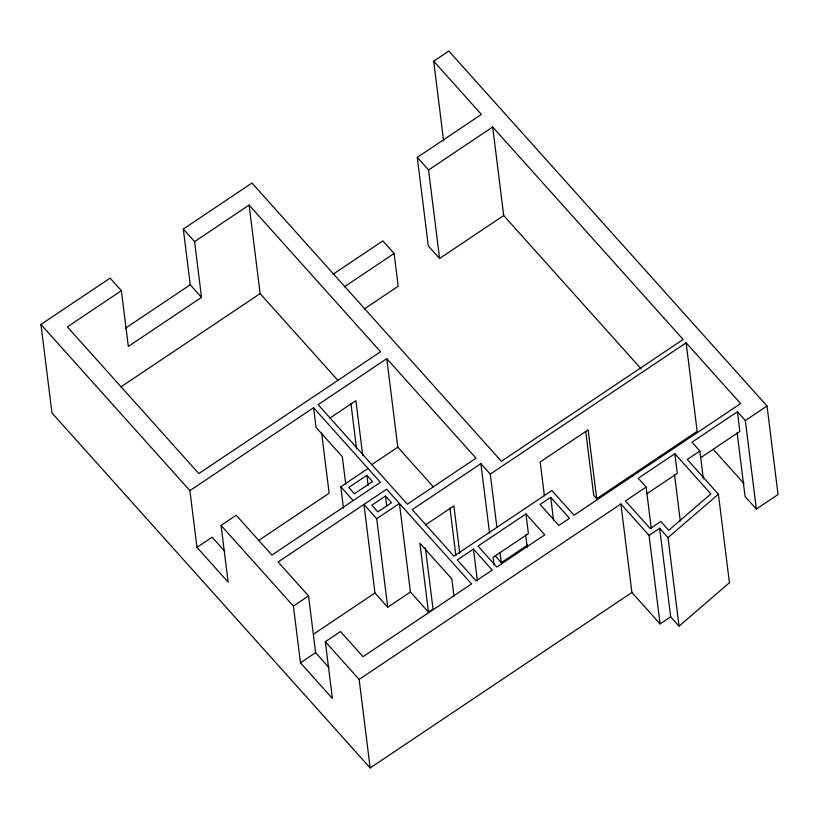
<?xml version="1.0" encoding="UTF-8"?>
<svg xmlns="http://www.w3.org/2000/svg" width="819" height="819" viewBox="0 0 819 819"><rect width="100%" height="100%" fill="white"/><g stroke="black" fill="none" stroke-linecap="round" stroke-linejoin="round"><path stroke-width="1.23" d="M718.406 494.215L729.432 582.739L679.043 626.136L668.017 537.612L718.406 494.215L687.264 459.469L699.887 451.013L691.994 442.209L737.428 411.752L745.321 420.556L756.346 509.08L778.05 494.533L767.024 405.999L448.832 51.054L433.691 61.21L443.611 140.878M370.168 767.946L359.142 679.422L620.884 503.961L631.91 592.495L370.168 767.946L51.976 413.001L40.95 324.467L110.104 278.112L121.376 290.684L128.317 346.427L201.515 297.358L194.574 241.615L183.302 229.044L251.955 183.026L501.402 461.281L683.128 339.465L492.669 126.996L428.562 169.973L439.588 258.497L503.695 215.53L492.669 126.996M121.376 290.684L67.363 326.894L198.843 473.566L380.579 351.74L249.099 205.067L194.574 241.615M125.542 328.163L190.243 284.787L183.302 229.044M439.588 258.497L428.317 245.925L417.291 157.402L481.398 114.425L433.691 61.21M120.905 386.926L260.125 293.601L249.099 205.067M333.077 274.242L382.842 240.888L394.103 253.46L398.188 286.251L364.312 308.958M344.349 286.814L394.103 253.46M189.906 490.632L313.575 407.729L380.446 482.319L271.918 555.067L236.23 515.264L221.079 525.409L228.143 582.135L196.969 547.348L189.906 490.632L40.95 324.467M386.773 358.661L318.12 404.678L407.34 504.207L475.993 458.19L386.773 358.661L397.799 447.184L433.486 486.998M329.924 418.079L355.907 400.665L362.766 455.753M196.969 547.348L212.111 537.203L224.754 551.3M258.343 540.673L329.146 493.202L321.662 433.118M371.775 464.639L397.799 447.184M343.468 508.261L340.796 486.762L368.048 468.488M366.892 475.307L348.72 487.489L354.351 493.775L372.522 481.592L366.892 475.307L368.151 485.421M385.483 496.048L371.857 505.19L377.866 511.895L391.492 502.753L385.483 496.048L386.742 506.162M410.442 592.004L387.725 607.237L376.699 518.703L399.416 503.48L410.442 592.004L428.48 612.121L433.026 609.08L425.378 547.737M490.274 474.109L480.876 463.636L412.223 509.653L453.931 556.173L551.863 490.53L574.027 515.253L740.611 403.583L686.138 342.823L490.274 474.109L496.887 527.231M293.397 606.08L308.538 595.925L278.112 561.988L386.65 489.23L471.549 583.937L363.012 656.695L340.469 631.551L325.327 641.697L332.391 698.423L300.46 662.806L293.397 606.08L221.079 525.409M425.511 524.907L453.869 505.896L459.787 553.378M313.503 634.182L374.959 592.987L363.933 504.463L376.699 518.703M300.46 662.806L315.612 652.651L308.538 595.925M473.464 549.119L457.309 559.94L476.095 580.896L492.239 570.065L473.464 549.119L477.395 580.732M525.962 513.923L477.999 546.068L496.785 567.024L544.748 534.879L525.962 513.923L528.409 533.599L493.079 557.278L494.011 564.793M550.696 497.338L540.1 504.453L558.875 525.399L569.481 518.294L550.696 497.338L553.531 520.106M495.321 555.968L501.3 562.643L527.661 544.963M585.749 431.48L593.703 495.331L596.703 498.689L697.164 431.347L686.138 342.823M646.119 487.049L625.429 500.921L650.214 528.583L660.82 521.468L668.713 530.272L710.892 493.939L674.836 453.716L638.236 478.245L646.119 487.049L651.32 528.777M745.321 420.556L767.024 405.999M646.959 493.714L677.282 473.382L674.836 453.716M700.788 457.626L739.874 431.429L737.428 411.752M659.653 528.286L670.679 616.82L660.083 623.924L649.058 535.391L659.653 528.286L668.017 537.612M503.695 215.53L641.205 368.919M713.339 449.385L743.98 483.568M756.346 509.08L745.075 496.509L737.12 432.657M417.291 157.402L428.562 169.973M620.884 503.961L649.058 535.391M670.679 616.82L679.043 626.136M631.91 592.495L660.083 623.924M260.125 293.601L337.817 380.272M190.243 284.787L201.515 297.358M340.796 486.762L353.184 500.593M374.959 592.987L387.725 607.237M325.327 641.697L359.142 679.422M315.612 652.651L329.054 667.649M699.887 451.013L703.347 478.828M674.528 474.621L680.292 520.945M596.703 498.689L588.134 429.832L540.171 461.977L544.389 495.782M525.655 534.827L527.211 547.348M500.04 552.518L501.3 562.643M480.876 463.636L489.547 533.189M449.928 507.944L455.835 555.436M454.013 596.416L451.832 578.89L419.901 543.273L428.48 612.121M350.962 403.767L356.572 448.832M345.761 484.275L342.322 456.736L316.032 427.395L313.575 407.729"/></g></svg>
